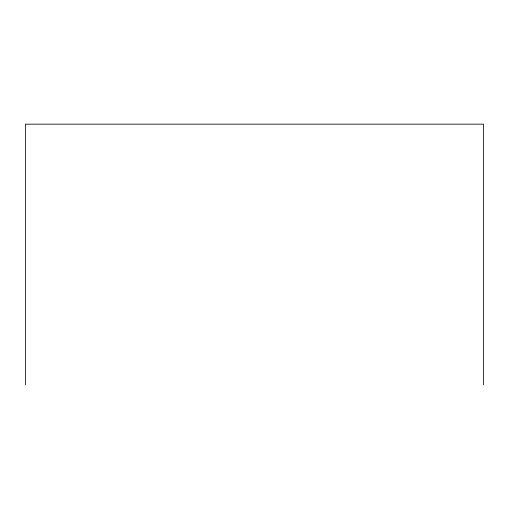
<?xml version="1.0" encoding="UTF-8"?>
<svg xmlns="http://www.w3.org/2000/svg" width="509" height="509" viewBox="0 0 509 509"><rect width="100%" height="100%" fill="white"/><g stroke="black" fill="none" stroke-linecap="round" stroke-linejoin="round"><path stroke-width="0.76" d="M483.55 384.842L483.55 124.158L25.45 124.158L25.45 384.842"/></g></svg>
